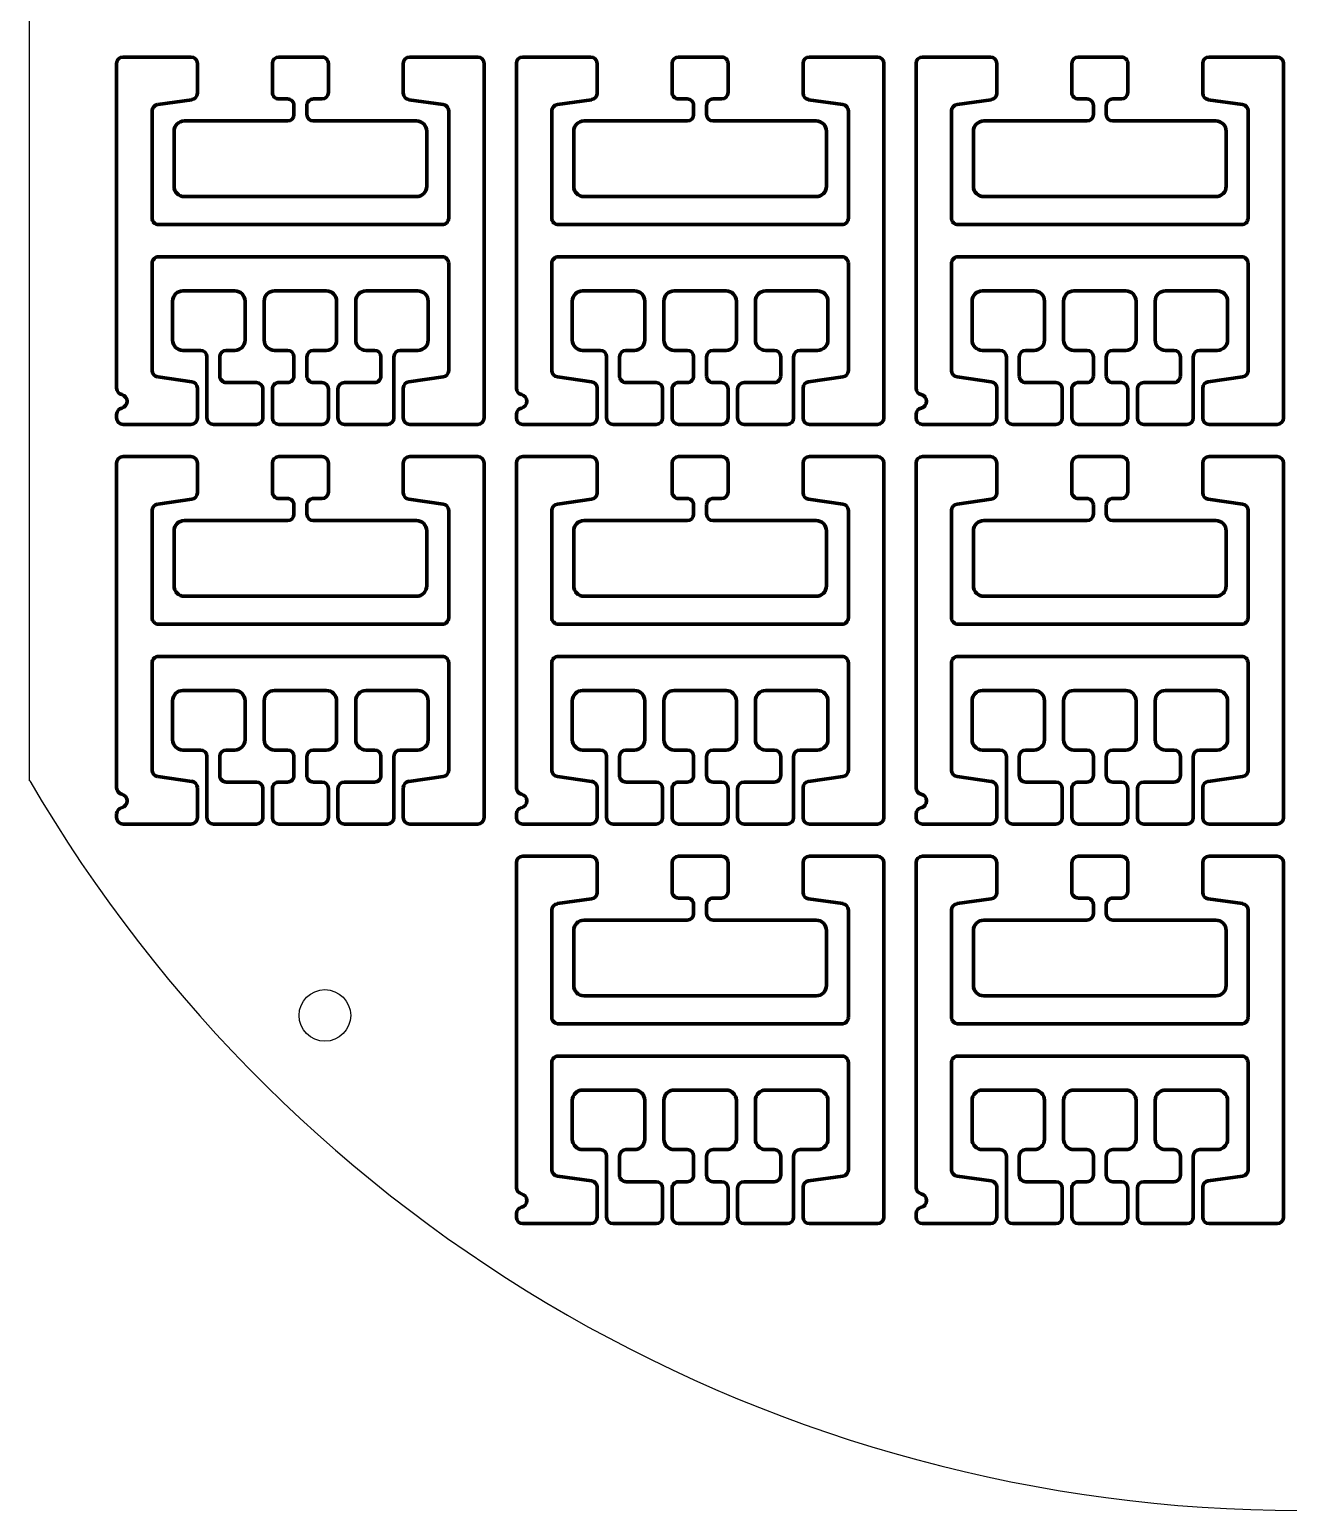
# Model space of a CAD drawing. Header units: millimetres. Extents: x 2372 to 2569, y 1689 to 1917.
# Drawn here: x 2372.4 to 2470.1, y 1689.3 to 1804.2 of the extents above; entities that cross this region are included whole.
import ezdxf

# ---------------------------------------------------------------- set-up
doc = ezdxf.new("R2010")
doc.units = ezdxf.units.MM
doc.layers.add('mask_hole', color=100, linetype='Continuous')
doc.layers.add('mask_outline', color=10, linetype='Continuous')
doc.layers.add('mask_stencil', color=30, linetype='Continuous', lineweight=70)

msp = doc.modelspace()

# ---------------------------------------------------------------- linework, layer by layer
at = {"layer": 'mask_hole'}
msp.add_circle((2395.34, 1727.68), 2, dxfattribs=at)
at = {"layer": 'mask_outline'}
msp.add_line((2372.44, 1745.88), (2372.44, 1860.68), dxfattribs=at)
msp.add_arc((2470.94, 1803.28), 114, 210.2314, 329.7768, dxfattribs=at)
at = {"layer": 'mask_stencil'}
for p, q in [((2379.19, 1776.33), (2379.19, 1801.53)), ((2379.69, 1802.03), (2384.95, 1802.03)), ((2385.45, 1801.53), (2385.45, 1799.22)), ((2391.27, 1801.53), (2391.27, 1799.28)), ((2395.11, 1802.03), (2391.77, 1802.03)), ((2395.61, 1799.28), (2395.61, 1801.53)), ((2401.42, 1801.53), (2401.42, 1799.22)), ((2407.19, 1802.03), (2401.92, 1802.03)), ((2407.69, 1774.03), (2407.69, 1801.53)), ((2410.19, 1776.33), (2410.19, 1801.53)), ((2410.69, 1802.03), (2415.95, 1802.03)), ((2416.45, 1801.53), (2416.45, 1799.22)), ((2422.27, 1801.53), (2422.27, 1799.28)), ((2426.11, 1802.03), (2422.77, 1802.03)), ((2426.61, 1799.28), (2426.61, 1801.53)), ((2432.42, 1801.53), (2432.42, 1799.22)), ((2438.19, 1802.03), (2432.92, 1802.03)), ((2438.69, 1774.03), (2438.69, 1801.53)), ((2441.19, 1776.33), (2441.19, 1801.53)), ((2441.69, 1802.03), (2446.95, 1802.03)), ((2447.45, 1801.53), (2447.45, 1799.22)), ((2453.27, 1801.53), (2453.27, 1799.28)), ((2457.11, 1802.03), (2453.77, 1802.03)), ((2457.61, 1799.28), (2457.61, 1801.53)), ((2463.42, 1801.53), (2463.42, 1799.22)), ((2469.19, 1802.03), (2463.92, 1802.03)), ((2469.69, 1774.03), (2469.69, 1801.53)), ((2381.94, 1789.53), (2381.94, 1797.85)), ((2382.37, 1798.35), (2385.02, 1798.72)), ((2391.77, 1798.78), (2392.44, 1798.78)), ((2392.94, 1798.28), (2392.94, 1797.57)), ((2393.94, 1797.57), (2393.94, 1798.28)), ((2394.44, 1798.78), (2395.11, 1798.78)), ((2404.51, 1798.35), (2401.85, 1798.72)), ((2404.94, 1789.53), (2404.94, 1797.85)), ((2412.94, 1789.53), (2412.94, 1797.85)), ((2413.37, 1798.35), (2416.02, 1798.72)), ((2422.77, 1798.78), (2423.44, 1798.78)), ((2423.94, 1798.28), (2423.94, 1797.57)), ((2424.94, 1797.57), (2424.94, 1798.28)), ((2425.44, 1798.78), (2426.11, 1798.78)), ((2435.51, 1798.35), (2432.85, 1798.72)), ((2435.94, 1789.53), (2435.94, 1797.85)), ((2443.94, 1789.53), (2443.94, 1797.85)), ((2444.37, 1798.35), (2447.02, 1798.72)), ((2453.77, 1798.78), (2454.44, 1798.78)), ((2454.94, 1798.28), (2454.94, 1797.57)), ((2455.94, 1797.57), (2455.94, 1798.28)), ((2456.44, 1798.78), (2457.11, 1798.78)), ((2466.51, 1798.35), (2463.85, 1798.72)), ((2466.94, 1789.53), (2466.94, 1797.85)), ((2392.44, 1797.07), (2384.44, 1797.07)), ((2402.44, 1797.07), (2394.44, 1797.07)), ((2423.44, 1797.07), (2415.44, 1797.07)), ((2433.44, 1797.07), (2425.44, 1797.07)), ((2454.44, 1797.07), (2446.44, 1797.07)), ((2464.44, 1797.07), (2456.44, 1797.07)), ((2383.64, 1796.27), (2383.64, 1792)), ((2403.24, 1792), (2403.24, 1796.27)), ((2414.64, 1796.27), (2414.64, 1792)), ((2434.24, 1792), (2434.24, 1796.27)), ((2445.64, 1796.27), (2445.64, 1792)), ((2465.24, 1792), (2465.24, 1796.27)), ((2384.44, 1791.2), (2402.44, 1791.2)), ((2415.44, 1791.2), (2433.44, 1791.2)), ((2446.44, 1791.2), (2464.44, 1791.2)), ((2382.44, 1789.03), (2404.44, 1789.03)), ((2413.44, 1789.03), (2435.44, 1789.03)), ((2444.44, 1789.03), (2466.44, 1789.03)), ((2404.44, 1786.53), (2382.44, 1786.53)), ((2435.44, 1786.53), (2413.44, 1786.53)), ((2466.44, 1786.53), (2444.44, 1786.53)), ((2381.94, 1786.03), (2381.94, 1777.71)), ((2404.94, 1786.03), (2404.94, 1777.71)), ((2412.94, 1786.03), (2412.94, 1777.71)), ((2435.94, 1786.03), (2435.94, 1777.71)), ((2443.94, 1786.03), (2443.94, 1777.71)), ((2466.94, 1786.03), (2466.94, 1777.71)), ((2383.53, 1783.09), (2383.53, 1780.07)), ((2388.35, 1783.89), (2384.33, 1783.89)), ((2389.15, 1780.07), (2389.15, 1783.09)), ((2390.63, 1783.09), (2390.63, 1780.07)), ((2395.45, 1783.89), (2391.43, 1783.89)), ((2396.25, 1780.07), (2396.25, 1783.09)), ((2397.73, 1780.07), (2397.73, 1783.09)), ((2398.53, 1783.89), (2402.55, 1783.89)), ((2403.35, 1783.09), (2403.35, 1780.07)), ((2414.53, 1783.09), (2414.53, 1780.07)), ((2419.35, 1783.89), (2415.33, 1783.89)), ((2420.15, 1780.07), (2420.15, 1783.09)), ((2421.63, 1783.09), (2421.63, 1780.07)), ((2426.45, 1783.89), (2422.43, 1783.89)), ((2427.25, 1780.07), (2427.25, 1783.09)), ((2428.73, 1780.07), (2428.73, 1783.09)), ((2429.53, 1783.89), (2433.55, 1783.89)), ((2434.35, 1783.09), (2434.35, 1780.07)), ((2445.53, 1783.09), (2445.53, 1780.07)), ((2450.35, 1783.89), (2446.33, 1783.89)), ((2451.15, 1780.07), (2451.15, 1783.09)), ((2452.63, 1783.09), (2452.63, 1780.07)), ((2457.45, 1783.89), (2453.43, 1783.89)), ((2458.25, 1780.07), (2458.25, 1783.09)), ((2459.73, 1780.07), (2459.73, 1783.09)), ((2460.53, 1783.89), (2464.55, 1783.89)), ((2465.35, 1783.09), (2465.35, 1780.07)), ((2384.33, 1779.27), (2385.69, 1779.27)), ((2386.19, 1778.77), (2386.19, 1777.28)), ((2387.19, 1777.28), (2387.19, 1778.77)), ((2387.69, 1779.27), (2388.35, 1779.27)), ((2391.43, 1779.27), (2392.44, 1779.27)), ((2392.94, 1778.77), (2392.94, 1777.28)), ((2393.94, 1777.28), (2393.94, 1778.77)), ((2394.44, 1779.27), (2395.45, 1779.27)), ((2399.19, 1779.27), (2398.53, 1779.27)), ((2399.69, 1777.28), (2399.69, 1778.77)), ((2400.69, 1778.77), (2400.69, 1777.28)), ((2402.55, 1779.27), (2401.19, 1779.27)), ((2415.33, 1779.27), (2416.69, 1779.27)), ((2417.19, 1778.77), (2417.19, 1777.28)), ((2418.19, 1777.28), (2418.19, 1778.77)), ((2418.69, 1779.27), (2419.35, 1779.27)), ((2422.43, 1779.27), (2423.44, 1779.27)), ((2423.94, 1778.77), (2423.94, 1777.28)), ((2424.94, 1777.28), (2424.94, 1778.77)), ((2425.44, 1779.27), (2426.45, 1779.27)), ((2430.19, 1779.27), (2429.53, 1779.27)), ((2430.69, 1777.28), (2430.69, 1778.77)), ((2431.69, 1778.77), (2431.69, 1777.28)), ((2433.55, 1779.27), (2432.19, 1779.27)), ((2446.33, 1779.27), (2447.69, 1779.27)), ((2448.19, 1778.77), (2448.19, 1777.28)), ((2449.19, 1777.28), (2449.19, 1778.77)), ((2449.69, 1779.27), (2450.35, 1779.27)), ((2453.43, 1779.27), (2454.44, 1779.27)), ((2454.94, 1778.77), (2454.94, 1777.28)), ((2455.94, 1777.28), (2455.94, 1778.77)), ((2456.44, 1779.27), (2457.45, 1779.27)), ((2461.19, 1779.27), (2460.53, 1779.27)), ((2461.69, 1777.28), (2461.69, 1778.77)), ((2462.69, 1778.77), (2462.69, 1777.28)), ((2464.55, 1779.27), (2463.19, 1779.27)), ((2382.37, 1777.22), (2385.02, 1776.84)), ((2386.19, 1777.28), (2386.19, 1776.78)), ((2400.69, 1777.28), (2400.69, 1776.78)), ((2404.51, 1777.22), (2401.85, 1776.84)), ((2413.37, 1777.22), (2416.02, 1776.84)), ((2417.19, 1777.28), (2417.19, 1776.78)), ((2431.69, 1777.28), (2431.69, 1776.78)), ((2435.51, 1777.22), (2432.85, 1776.84)), ((2444.37, 1777.22), (2447.02, 1776.84)), ((2448.19, 1777.28), (2448.19, 1776.78)), ((2462.69, 1777.28), (2462.69, 1776.78)), ((2466.51, 1777.22), (2463.85, 1776.84)), ((2385.45, 1774.03), (2385.45, 1776.35)), ((2386.19, 1776.78), (2386.19, 1774.03)), ((2390.03, 1776.78), (2387.69, 1776.78)), ((2390.53, 1774.03), (2390.53, 1776.28)), ((2391.27, 1776.28), (2391.27, 1774.03)), ((2392.44, 1776.78), (2391.77, 1776.78)), ((2395.11, 1776.78), (2394.44, 1776.78)), ((2395.61, 1774.03), (2395.61, 1776.28)), ((2396.35, 1774.03), (2396.35, 1776.28)), ((2396.85, 1776.78), (2399.19, 1776.78)), ((2400.69, 1776.78), (2400.69, 1774.03)), ((2401.42, 1774.03), (2401.42, 1776.35)), ((2416.45, 1774.03), (2416.45, 1776.35)), ((2417.19, 1776.78), (2417.19, 1774.03)), ((2421.03, 1776.78), (2418.69, 1776.78)), ((2421.53, 1774.03), (2421.53, 1776.28)), ((2422.27, 1776.28), (2422.27, 1774.03)), ((2423.44, 1776.78), (2422.77, 1776.78)), ((2426.11, 1776.78), (2425.44, 1776.78)), ((2426.61, 1774.03), (2426.61, 1776.28)), ((2427.35, 1774.03), (2427.35, 1776.28)), ((2427.85, 1776.78), (2430.19, 1776.78)), ((2431.69, 1776.78), (2431.69, 1774.03)), ((2432.42, 1774.03), (2432.42, 1776.35)), ((2447.45, 1774.03), (2447.45, 1776.35)), ((2448.19, 1776.78), (2448.19, 1774.03)), ((2452.03, 1776.78), (2449.69, 1776.78)), ((2452.53, 1774.03), (2452.53, 1776.28)), ((2453.27, 1776.28), (2453.27, 1774.03)), ((2454.44, 1776.78), (2453.77, 1776.78)), ((2457.11, 1776.78), (2456.44, 1776.78)), ((2457.61, 1774.03), (2457.61, 1776.28)), ((2458.35, 1774.03), (2458.35, 1776.28)), ((2458.85, 1776.78), (2461.19, 1776.78)), ((2462.69, 1776.78), (2462.69, 1774.03)), ((2463.42, 1774.03), (2463.42, 1776.35)), ((2379.19, 1774.03), (2379.19, 1774.31)), ((2410.19, 1774.03), (2410.19, 1774.31)), ((2441.19, 1774.03), (2441.19, 1774.31)), ((2379.69, 1773.53), (2384.95, 1773.53)), ((2386.69, 1773.53), (2390.03, 1773.53)), ((2391.77, 1773.53), (2395.11, 1773.53)), ((2400.19, 1773.53), (2396.85, 1773.53)), ((2407.19, 1773.53), (2401.92, 1773.53)), ((2410.69, 1773.53), (2415.95, 1773.53)), ((2417.69, 1773.53), (2421.03, 1773.53)), ((2422.77, 1773.53), (2426.11, 1773.53)), ((2431.19, 1773.53), (2427.85, 1773.53)), ((2438.19, 1773.53), (2432.92, 1773.53)), ((2441.69, 1773.53), (2446.95, 1773.53)), ((2448.69, 1773.53), (2452.03, 1773.53)), ((2453.77, 1773.53), (2457.11, 1773.53)), ((2462.19, 1773.53), (2458.85, 1773.53)), ((2469.19, 1773.53), (2463.92, 1773.53)), ((2379.19, 1745.33), (2379.19, 1770.53)), ((2379.69, 1771.03), (2384.95, 1771.03)), ((2385.45, 1770.53), (2385.45, 1768.22)), ((2391.27, 1770.53), (2391.27, 1768.28)), ((2395.11, 1771.03), (2391.77, 1771.03)), ((2395.61, 1768.28), (2395.61, 1770.53)), ((2401.42, 1770.53), (2401.42, 1768.22)), ((2407.19, 1771.03), (2401.92, 1771.03)), ((2407.69, 1743.03), (2407.69, 1770.53)), ((2410.19, 1745.33), (2410.19, 1770.53)), ((2410.69, 1771.03), (2415.95, 1771.03)), ((2416.45, 1770.53), (2416.45, 1768.22)), ((2422.27, 1770.53), (2422.27, 1768.28)), ((2426.11, 1771.03), (2422.77, 1771.03)), ((2426.61, 1768.28), (2426.61, 1770.53)), ((2432.42, 1770.53), (2432.42, 1768.22)), ((2438.19, 1771.03), (2432.92, 1771.03)), ((2438.69, 1743.03), (2438.69, 1770.53)), ((2441.19, 1745.33), (2441.19, 1770.53)), ((2441.69, 1771.03), (2446.95, 1771.03)), ((2447.45, 1770.53), (2447.45, 1768.22)), ((2453.27, 1770.53), (2453.27, 1768.28)), ((2457.11, 1771.03), (2453.77, 1771.03)), ((2457.61, 1768.28), (2457.61, 1770.53)), ((2463.42, 1770.53), (2463.42, 1768.22)), ((2469.19, 1771.03), (2463.92, 1771.03)), ((2469.69, 1743.03), (2469.69, 1770.53)), ((2381.94, 1758.53), (2381.94, 1766.85)), ((2382.37, 1767.35), (2385.02, 1767.72)), ((2391.77, 1767.78), (2392.44, 1767.78)), ((2392.94, 1767.28), (2392.94, 1766.57)), ((2393.94, 1766.57), (2393.94, 1767.28)), ((2394.44, 1767.78), (2395.11, 1767.78)), ((2404.51, 1767.35), (2401.85, 1767.72)), ((2404.94, 1758.53), (2404.94, 1766.85)), ((2412.94, 1758.53), (2412.94, 1766.85)), ((2413.37, 1767.35), (2416.02, 1767.72)), ((2422.77, 1767.78), (2423.44, 1767.78)), ((2423.94, 1767.28), (2423.94, 1766.57)), ((2424.94, 1766.57), (2424.94, 1767.28)), ((2425.44, 1767.78), (2426.11, 1767.78)), ((2435.51, 1767.35), (2432.85, 1767.72)), ((2435.94, 1758.53), (2435.94, 1766.85)), ((2443.94, 1758.53), (2443.94, 1766.85)), ((2444.37, 1767.35), (2447.02, 1767.72)), ((2453.77, 1767.78), (2454.44, 1767.78)), ((2454.94, 1767.28), (2454.94, 1766.57)), ((2455.94, 1766.57), (2455.94, 1767.28)), ((2456.44, 1767.78), (2457.11, 1767.78)), ((2466.51, 1767.35), (2463.85, 1767.72)), ((2466.94, 1758.53), (2466.94, 1766.85)), ((2392.44, 1766.07), (2384.44, 1766.07)), ((2402.44, 1766.07), (2394.44, 1766.07)), ((2423.44, 1766.07), (2415.44, 1766.07)), ((2433.44, 1766.07), (2425.44, 1766.07)), ((2454.44, 1766.07), (2446.44, 1766.07)), ((2464.44, 1766.07), (2456.44, 1766.07)), ((2383.64, 1765.27), (2383.64, 1761)), ((2403.24, 1761), (2403.24, 1765.27)), ((2414.64, 1765.27), (2414.64, 1761)), ((2434.24, 1761), (2434.24, 1765.27)), ((2445.64, 1765.27), (2445.64, 1761)), ((2465.24, 1761), (2465.24, 1765.27)), ((2384.44, 1760.2), (2402.44, 1760.2)), ((2415.44, 1760.2), (2433.44, 1760.2)), ((2446.44, 1760.2), (2464.44, 1760.2)), ((2382.44, 1758.03), (2404.44, 1758.03)), ((2413.44, 1758.03), (2435.44, 1758.03)), ((2444.44, 1758.03), (2466.44, 1758.03)), ((2404.44, 1755.53), (2382.44, 1755.53)), ((2435.44, 1755.53), (2413.44, 1755.53)), ((2466.44, 1755.53), (2444.44, 1755.53)), ((2381.94, 1755.03), (2381.94, 1746.71)), ((2404.94, 1755.03), (2404.94, 1746.71)), ((2412.94, 1755.03), (2412.94, 1746.71)), ((2435.94, 1755.03), (2435.94, 1746.71)), ((2443.94, 1755.03), (2443.94, 1746.71)), ((2466.94, 1755.03), (2466.94, 1746.71)), ((2383.53, 1752.09), (2383.53, 1749.07)), ((2388.35, 1752.89), (2384.33, 1752.89)), ((2389.15, 1749.07), (2389.15, 1752.09)), ((2390.63, 1752.09), (2390.63, 1749.07)), ((2395.45, 1752.89), (2391.43, 1752.89)), ((2396.25, 1749.07), (2396.25, 1752.09)), ((2397.73, 1749.07), (2397.73, 1752.09)), ((2398.53, 1752.89), (2402.55, 1752.89)), ((2403.35, 1752.09), (2403.35, 1749.07)), ((2414.53, 1752.09), (2414.53, 1749.07)), ((2419.35, 1752.89), (2415.33, 1752.89)), ((2420.15, 1749.07), (2420.15, 1752.09)), ((2421.63, 1752.09), (2421.63, 1749.07)), ((2426.45, 1752.89), (2422.43, 1752.89)), ((2427.25, 1749.07), (2427.25, 1752.09)), ((2428.73, 1749.07), (2428.73, 1752.09)), ((2429.53, 1752.89), (2433.55, 1752.89)), ((2434.35, 1752.09), (2434.35, 1749.07)), ((2445.53, 1752.09), (2445.53, 1749.07)), ((2450.35, 1752.89), (2446.33, 1752.89)), ((2451.15, 1749.07), (2451.15, 1752.09)), ((2452.63, 1752.09), (2452.63, 1749.07)), ((2457.45, 1752.89), (2453.43, 1752.89)), ((2458.25, 1749.07), (2458.25, 1752.09)), ((2459.73, 1749.07), (2459.73, 1752.09)), ((2460.53, 1752.89), (2464.55, 1752.89)), ((2465.35, 1752.09), (2465.35, 1749.07)), ((2384.33, 1748.27), (2385.69, 1748.27)), ((2386.19, 1747.77), (2386.19, 1746.28)), ((2387.19, 1746.28), (2387.19, 1747.77)), ((2387.69, 1748.27), (2388.35, 1748.27)), ((2391.43, 1748.27), (2392.44, 1748.27)), ((2392.94, 1747.77), (2392.94, 1746.28)), ((2393.94, 1746.28), (2393.94, 1747.77)), ((2394.44, 1748.27), (2395.45, 1748.27)), ((2399.19, 1748.27), (2398.53, 1748.27)), ((2399.69, 1746.28), (2399.69, 1747.77)), ((2400.69, 1747.77), (2400.69, 1746.28)), ((2402.55, 1748.27), (2401.19, 1748.27)), ((2415.33, 1748.27), (2416.69, 1748.27)), ((2417.19, 1747.77), (2417.19, 1746.28)), ((2418.19, 1746.28), (2418.19, 1747.77)), ((2418.69, 1748.27), (2419.35, 1748.27)), ((2422.43, 1748.27), (2423.44, 1748.27)), ((2423.94, 1747.77), (2423.94, 1746.28)), ((2424.94, 1746.28), (2424.94, 1747.77)), ((2425.44, 1748.27), (2426.45, 1748.27)), ((2430.19, 1748.27), (2429.53, 1748.27)), ((2430.69, 1746.28), (2430.69, 1747.77)), ((2431.69, 1747.77), (2431.69, 1746.28)), ((2433.55, 1748.27), (2432.19, 1748.27)), ((2446.33, 1748.27), (2447.69, 1748.27)), ((2448.19, 1747.77), (2448.19, 1746.28)), ((2449.19, 1746.28), (2449.19, 1747.77)), ((2449.69, 1748.27), (2450.35, 1748.27)), ((2453.43, 1748.27), (2454.44, 1748.27)), ((2454.94, 1747.77), (2454.94, 1746.28)), ((2455.94, 1746.28), (2455.94, 1747.77)), ((2456.44, 1748.27), (2457.45, 1748.27)), ((2461.19, 1748.27), (2460.53, 1748.27)), ((2461.69, 1746.28), (2461.69, 1747.77)), ((2462.69, 1747.77), (2462.69, 1746.28)), ((2464.55, 1748.27), (2463.19, 1748.27)), ((2382.37, 1746.22), (2385.02, 1745.84)), ((2386.19, 1746.28), (2386.19, 1745.78)), ((2400.69, 1746.28), (2400.69, 1745.78)), ((2404.51, 1746.22), (2401.85, 1745.84)), ((2413.37, 1746.22), (2416.02, 1745.84)), ((2417.19, 1746.28), (2417.19, 1745.78)), ((2431.69, 1746.28), (2431.69, 1745.78)), ((2435.51, 1746.22), (2432.85, 1745.84)), ((2444.37, 1746.22), (2447.02, 1745.84)), ((2448.19, 1746.28), (2448.19, 1745.78)), ((2462.69, 1746.28), (2462.69, 1745.78)), ((2466.51, 1746.22), (2463.85, 1745.84)), ((2385.45, 1743.03), (2385.45, 1745.35)), ((2386.19, 1745.78), (2386.19, 1743.03)), ((2390.03, 1745.78), (2387.69, 1745.78)), ((2390.53, 1743.03), (2390.53, 1745.28)), ((2391.27, 1745.28), (2391.27, 1743.03)), ((2392.44, 1745.78), (2391.77, 1745.78)), ((2395.11, 1745.78), (2394.44, 1745.78)), ((2395.61, 1743.03), (2395.61, 1745.28)), ((2396.35, 1743.03), (2396.35, 1745.28)), ((2396.85, 1745.78), (2399.19, 1745.78)), ((2400.69, 1745.78), (2400.69, 1743.03)), ((2401.42, 1743.03), (2401.42, 1745.35)), ((2416.45, 1743.03), (2416.45, 1745.35)), ((2417.19, 1745.78), (2417.19, 1743.03)), ((2421.03, 1745.78), (2418.69, 1745.78)), ((2421.53, 1743.03), (2421.53, 1745.28)), ((2422.27, 1745.28), (2422.27, 1743.03)), ((2423.44, 1745.78), (2422.77, 1745.78)), ((2426.11, 1745.78), (2425.44, 1745.78)), ((2426.61, 1743.03), (2426.61, 1745.28)), ((2427.35, 1743.03), (2427.35, 1745.28)), ((2427.85, 1745.78), (2430.19, 1745.78)), ((2431.69, 1745.78), (2431.69, 1743.03)), ((2432.42, 1743.03), (2432.42, 1745.35)), ((2447.45, 1743.03), (2447.45, 1745.35)), ((2448.19, 1745.78), (2448.19, 1743.03)), ((2452.03, 1745.78), (2449.69, 1745.78)), ((2452.53, 1743.03), (2452.53, 1745.28)), ((2453.27, 1745.28), (2453.27, 1743.03)), ((2454.44, 1745.78), (2453.77, 1745.78)), ((2457.11, 1745.78), (2456.44, 1745.78)), ((2457.61, 1743.03), (2457.61, 1745.28)), ((2458.35, 1743.03), (2458.35, 1745.28)), ((2458.85, 1745.78), (2461.19, 1745.78)), ((2462.69, 1745.78), (2462.69, 1743.03)), ((2463.42, 1743.03), (2463.42, 1745.35)), ((2379.19, 1743.03), (2379.19, 1743.31)), ((2410.19, 1743.03), (2410.19, 1743.31)), ((2441.19, 1743.03), (2441.19, 1743.31)), ((2379.69, 1742.53), (2384.95, 1742.53)), ((2386.69, 1742.53), (2390.03, 1742.53)), ((2391.77, 1742.53), (2395.11, 1742.53)), ((2400.19, 1742.53), (2396.85, 1742.53)), ((2407.19, 1742.53), (2401.92, 1742.53)), ((2410.69, 1742.53), (2415.95, 1742.53)), ((2417.69, 1742.53), (2421.03, 1742.53)), ((2422.77, 1742.53), (2426.11, 1742.53)), ((2431.19, 1742.53), (2427.85, 1742.53)), ((2438.19, 1742.53), (2432.92, 1742.53)), ((2441.69, 1742.53), (2446.95, 1742.53)), ((2448.69, 1742.53), (2452.03, 1742.53)), ((2453.77, 1742.53), (2457.11, 1742.53)), ((2462.19, 1742.53), (2458.85, 1742.53)), ((2469.19, 1742.53), (2463.92, 1742.53)), ((2410.19, 1714.33), (2410.19, 1739.53)), ((2410.69, 1740.03), (2415.95, 1740.03)), ((2416.45, 1739.53), (2416.45, 1737.22)), ((2422.27, 1739.53), (2422.27, 1737.28)), ((2426.11, 1740.03), (2422.77, 1740.03)), ((2426.61, 1737.28), (2426.61, 1739.53)), ((2432.42, 1739.53), (2432.42, 1737.22)), ((2438.19, 1740.03), (2432.92, 1740.03)), ((2438.69, 1712.03), (2438.69, 1739.53)), ((2441.19, 1714.33), (2441.19, 1739.53)), ((2441.69, 1740.03), (2446.95, 1740.03)), ((2447.45, 1739.53), (2447.45, 1737.22)), ((2453.27, 1739.53), (2453.27, 1737.28)), ((2457.11, 1740.03), (2453.77, 1740.03)), ((2457.61, 1737.28), (2457.61, 1739.53)), ((2463.42, 1739.53), (2463.42, 1737.22)), ((2469.19, 1740.03), (2463.92, 1740.03)), ((2469.69, 1712.03), (2469.69, 1739.53)), ((2412.94, 1727.53), (2412.94, 1735.85)), ((2413.37, 1736.35), (2416.02, 1736.72)), ((2422.77, 1736.78), (2423.44, 1736.78)), ((2423.94, 1736.28), (2423.94, 1735.57)), ((2424.94, 1735.57), (2424.94, 1736.28)), ((2425.44, 1736.78), (2426.11, 1736.78)), ((2435.51, 1736.35), (2432.85, 1736.72)), ((2435.94, 1727.53), (2435.94, 1735.85)), ((2443.94, 1727.53), (2443.94, 1735.85)), ((2444.37, 1736.35), (2447.02, 1736.72)), ((2453.77, 1736.78), (2454.44, 1736.78)), ((2454.94, 1736.28), (2454.94, 1735.57)), ((2455.94, 1735.57), (2455.94, 1736.28)), ((2456.44, 1736.78), (2457.11, 1736.78)), ((2466.51, 1736.35), (2463.85, 1736.72)), ((2466.94, 1727.53), (2466.94, 1735.85)), ((2423.44, 1735.07), (2415.44, 1735.07)), ((2433.44, 1735.07), (2425.44, 1735.07)), ((2454.44, 1735.07), (2446.44, 1735.07)), ((2464.44, 1735.07), (2456.44, 1735.07)), ((2414.64, 1734.27), (2414.64, 1730)), ((2434.24, 1730), (2434.24, 1734.27)), ((2445.64, 1734.27), (2445.64, 1730)), ((2465.24, 1730), (2465.24, 1734.27)), ((2415.44, 1729.2), (2433.44, 1729.2)), ((2446.44, 1729.2), (2464.44, 1729.2)), ((2413.44, 1727.03), (2435.44, 1727.03)), ((2444.44, 1727.03), (2466.44, 1727.03)), ((2435.44, 1724.53), (2413.44, 1724.53)), ((2466.44, 1724.53), (2444.44, 1724.53)), ((2412.94, 1724.03), (2412.94, 1715.71)), ((2435.94, 1724.03), (2435.94, 1715.71)), ((2443.94, 1724.03), (2443.94, 1715.71)), ((2466.94, 1724.03), (2466.94, 1715.71)), ((2414.53, 1721.09), (2414.53, 1718.07)), ((2419.35, 1721.89), (2415.33, 1721.89)), ((2420.15, 1718.07), (2420.15, 1721.09)), ((2421.63, 1721.09), (2421.63, 1718.07)), ((2426.45, 1721.89), (2422.43, 1721.89)), ((2427.25, 1718.07), (2427.25, 1721.09)), ((2428.73, 1718.07), (2428.73, 1721.09)), ((2429.53, 1721.89), (2433.55, 1721.89)), ((2434.35, 1721.09), (2434.35, 1718.07)), ((2445.53, 1721.09), (2445.53, 1718.07)), ((2450.35, 1721.89), (2446.33, 1721.89)), ((2451.15, 1718.07), (2451.15, 1721.09)), ((2452.63, 1721.09), (2452.63, 1718.07)), ((2457.45, 1721.89), (2453.43, 1721.89)), ((2458.25, 1718.07), (2458.25, 1721.09)), ((2459.73, 1718.07), (2459.73, 1721.09)), ((2460.53, 1721.89), (2464.55, 1721.89)), ((2465.35, 1721.09), (2465.35, 1718.07)), ((2415.33, 1717.27), (2416.69, 1717.27)), ((2417.19, 1716.77), (2417.19, 1715.28)), ((2418.19, 1715.28), (2418.19, 1716.77)), ((2418.69, 1717.27), (2419.35, 1717.27)), ((2422.43, 1717.27), (2423.44, 1717.27)), ((2423.94, 1716.77), (2423.94, 1715.28)), ((2424.94, 1715.28), (2424.94, 1716.77)), ((2425.44, 1717.27), (2426.45, 1717.27)), ((2430.19, 1717.27), (2429.53, 1717.27)), ((2430.69, 1715.28), (2430.69, 1716.77)), ((2431.69, 1716.77), (2431.69, 1715.28)), ((2433.55, 1717.27), (2432.19, 1717.27)), ((2446.33, 1717.27), (2447.69, 1717.27)), ((2448.19, 1716.77), (2448.19, 1715.28)), ((2449.19, 1715.28), (2449.19, 1716.77)), ((2449.69, 1717.27), (2450.35, 1717.27)), ((2453.43, 1717.27), (2454.44, 1717.27)), ((2454.94, 1716.77), (2454.94, 1715.28)), ((2455.94, 1715.28), (2455.94, 1716.77)), ((2456.44, 1717.27), (2457.45, 1717.27)), ((2461.19, 1717.27), (2460.53, 1717.27)), ((2461.69, 1715.28), (2461.69, 1716.77)), ((2462.69, 1716.77), (2462.69, 1715.28)), ((2464.55, 1717.27), (2463.19, 1717.27)), ((2413.37, 1715.22), (2416.02, 1714.84)), ((2417.19, 1715.28), (2417.19, 1714.78)), ((2431.69, 1715.28), (2431.69, 1714.78)), ((2435.51, 1715.22), (2432.85, 1714.84)), ((2444.37, 1715.22), (2447.02, 1714.84)), ((2448.19, 1715.28), (2448.19, 1714.78)), ((2462.69, 1715.28), (2462.69, 1714.78)), ((2466.51, 1715.22), (2463.85, 1714.84)), ((2416.45, 1712.03), (2416.45, 1714.35)), ((2417.19, 1714.78), (2417.19, 1712.03)), ((2421.03, 1714.78), (2418.69, 1714.78)), ((2421.53, 1712.03), (2421.53, 1714.28)), ((2422.27, 1714.28), (2422.27, 1712.03)), ((2423.44, 1714.78), (2422.77, 1714.78)), ((2426.11, 1714.78), (2425.44, 1714.78)), ((2426.61, 1712.03), (2426.61, 1714.28)), ((2427.35, 1712.03), (2427.35, 1714.28)), ((2427.85, 1714.78), (2430.19, 1714.78)), ((2431.69, 1714.78), (2431.69, 1712.03)), ((2432.42, 1712.03), (2432.42, 1714.35)), ((2447.45, 1712.03), (2447.45, 1714.35)), ((2448.19, 1714.78), (2448.19, 1712.03)), ((2452.03, 1714.78), (2449.69, 1714.78)), ((2452.53, 1712.03), (2452.53, 1714.28)), ((2453.27, 1714.28), (2453.27, 1712.03)), ((2454.44, 1714.78), (2453.77, 1714.78)), ((2457.11, 1714.78), (2456.44, 1714.78)), ((2457.61, 1712.03), (2457.61, 1714.28)), ((2458.35, 1712.03), (2458.35, 1714.28)), ((2458.85, 1714.78), (2461.19, 1714.78)), ((2462.69, 1714.78), (2462.69, 1712.03)), ((2463.42, 1712.03), (2463.42, 1714.35)), ((2410.19, 1712.03), (2410.19, 1712.31)), ((2441.19, 1712.03), (2441.19, 1712.31)), ((2410.69, 1711.53), (2415.95, 1711.53)), ((2417.69, 1711.53), (2421.03, 1711.53)), ((2422.77, 1711.53), (2426.11, 1711.53)), ((2431.19, 1711.53), (2427.85, 1711.53)), ((2438.19, 1711.53), (2432.92, 1711.53)), ((2441.69, 1711.53), (2446.95, 1711.53)), ((2448.69, 1711.53), (2452.03, 1711.53)), ((2453.77, 1711.53), (2457.11, 1711.53)), ((2462.19, 1711.53), (2458.85, 1711.53)), ((2469.19, 1711.53), (2463.92, 1711.53))]:
    msp.add_line(p, q, dxfattribs=at)
for centre, radius, start, end in [((2379.69, 1801.53), 0.5, 90, 179.9999), ((2384.95, 1801.53), 0.5, 0, 90), ((2391.77, 1801.53), 0.5, 90, 180), ((2395.11, 1801.53), 0.5, 359.9998, 90), ((2401.92, 1801.53), 0.5, 90, 180), ((2407.19, 1801.53), 0.5, 0.0001, 90), ((2410.69, 1801.53), 0.5, 90, 179.9999), ((2415.95, 1801.53), 0.5, 0, 90), ((2422.77, 1801.53), 0.5, 90, 180), ((2426.11, 1801.53), 0.5, 359.9998, 90), ((2432.92, 1801.53), 0.5, 90, 180), ((2438.19, 1801.53), 0.5, 0.0001, 90), ((2441.69, 1801.53), 0.5, 90, 179.9999), ((2446.95, 1801.53), 0.5, 0, 90), ((2453.77, 1801.53), 0.5, 90, 180), ((2457.11, 1801.53), 0.5, 359.9998, 90), ((2463.92, 1801.53), 0.5, 90, 180), ((2469.19, 1801.53), 0.5, 0.0001, 90), ((2384.95, 1799.22), 0.5, 278.0964, 0), ((2391.77, 1799.28), 0.5, 180, 270.0001), ((2395.11, 1799.28), 0.5, 269.9999, 359.9998), ((2401.92, 1799.22), 0.5, 180, 261.9036), ((2415.95, 1799.22), 0.5, 278.0964, 0), ((2422.77, 1799.28), 0.5, 180, 270.0001), ((2426.11, 1799.28), 0.5, 269.9999, 359.9998), ((2432.92, 1799.22), 0.5, 180, 261.9036), ((2446.95, 1799.22), 0.5, 278.0964, 0), ((2453.77, 1799.28), 0.5, 180, 270.0001), ((2457.11, 1799.28), 0.5, 269.9999, 359.9998), ((2463.92, 1799.22), 0.5, 180, 261.9036), ((2382.44, 1797.85), 0.5, 98.0964, 179.9994), ((2392.44, 1798.28), 0.5, 0, 90.0001), ((2394.44, 1798.28), 0.5, 89.9999, 180), ((2404.44, 1797.85), 0.5, 0.0006, 81.9036), ((2413.44, 1797.85), 0.5, 98.0964, 179.9994), ((2423.44, 1798.28), 0.5, 0, 90.0001), ((2425.44, 1798.28), 0.5, 89.9999, 180), ((2435.44, 1797.85), 0.5, 0.0006, 81.9036), ((2444.44, 1797.85), 0.5, 98.0964, 179.9994), ((2454.44, 1798.28), 0.5, 0, 90.0001), ((2456.44, 1798.28), 0.5, 89.9999, 180), ((2466.44, 1797.85), 0.5, 0.0006, 81.9036), ((2384.44, 1796.27), 0.8, 90, 180), ((2392.44, 1797.57), 0.5, 270, 0), ((2394.44, 1797.57), 0.5, 180, 270), ((2402.44, 1796.27), 0.8, 0, 90), ((2415.44, 1796.27), 0.8, 90, 180), ((2423.44, 1797.57), 0.5, 270, 0), ((2425.44, 1797.57), 0.5, 180, 270), ((2433.44, 1796.27), 0.8, 0, 90), ((2446.44, 1796.27), 0.8, 90, 180), ((2454.44, 1797.57), 0.5, 270, 0), ((2456.44, 1797.57), 0.5, 180, 270), ((2464.44, 1796.27), 0.8, 0, 90), ((2384.44, 1792), 0.8, 180, 270), ((2402.44, 1792), 0.8, 270, 0), ((2415.44, 1792), 0.8, 180, 270), ((2433.44, 1792), 0.8, 270, 0), ((2446.44, 1792), 0.8, 180, 270), ((2464.44, 1792), 0.8, 270, 0), ((2382.44, 1789.53), 0.5, 179.9994, 270), ((2404.44, 1789.53), 0.5, 270, 0.0006), ((2413.44, 1789.53), 0.5, 179.9994, 270), ((2435.44, 1789.53), 0.5, 270, 0.0006), ((2444.44, 1789.53), 0.5, 179.9994, 270), ((2466.44, 1789.53), 0.5, 270, 0.0006), ((2382.44, 1786.03), 0.5, 90, 180.0006), ((2404.44, 1786.03), 0.5, 359.9994, 90), ((2413.44, 1786.03), 0.5, 90, 180.0006), ((2435.44, 1786.03), 0.5, 359.9994, 90), ((2444.44, 1786.03), 0.5, 90, 180.0006), ((2466.44, 1786.03), 0.5, 359.9994, 90), ((2384.33, 1783.09), 0.8, 90, 180), ((2388.35, 1783.09), 0.8, 0, 90), ((2391.43, 1783.09), 0.8, 90, 180), ((2395.45, 1783.09), 0.8, 0, 90), ((2398.53, 1783.09), 0.8, 90, 180), ((2402.55, 1783.09), 0.8, 0, 90), ((2415.33, 1783.09), 0.8, 90, 180), ((2419.35, 1783.09), 0.8, 0, 90), ((2422.43, 1783.09), 0.8, 90, 180), ((2426.45, 1783.09), 0.8, 0, 90), ((2429.53, 1783.09), 0.8, 90, 180), ((2433.55, 1783.09), 0.8, 0, 90), ((2446.33, 1783.09), 0.8, 90, 180), ((2450.35, 1783.09), 0.8, 0, 90), ((2453.43, 1783.09), 0.8, 90, 180), ((2457.45, 1783.09), 0.8, 0, 90), ((2460.53, 1783.09), 0.8, 90, 180), ((2464.55, 1783.09), 0.8, 0, 90), ((2384.33, 1780.07), 0.8, 180, 270), ((2388.35, 1780.07), 0.8, 270, 360), ((2391.43, 1780.07), 0.8, 180, 270), ((2395.45, 1780.07), 0.8, 270, 360), ((2398.53, 1780.07), 0.8, 180, 270), ((2402.55, 1780.07), 0.8, 270, 360), ((2415.33, 1780.07), 0.8, 180, 270), ((2419.35, 1780.07), 0.8, 270, 360), ((2422.43, 1780.07), 0.8, 180, 270), ((2426.45, 1780.07), 0.8, 270, 360), ((2429.53, 1780.07), 0.8, 180, 270), ((2433.55, 1780.07), 0.8, 270, 360), ((2446.33, 1780.07), 0.8, 180, 270), ((2450.35, 1780.07), 0.8, 270, 360), ((2453.43, 1780.07), 0.8, 180, 270), ((2457.45, 1780.07), 0.8, 270, 360), ((2460.53, 1780.07), 0.8, 180, 270), ((2464.55, 1780.07), 0.8, 270, 360), ((2385.69, 1778.77), 0.5, 0, 90), ((2387.69, 1778.77), 0.5, 90, 180), ((2392.44, 1778.77), 0.5, 0, 90), ((2394.44, 1778.77), 0.5, 90, 180), ((2399.19, 1778.77), 0.5, 360, 90), ((2401.19, 1778.77), 0.5, 90, 180), ((2416.69, 1778.77), 0.5, 0, 90), ((2418.69, 1778.77), 0.5, 90, 180), ((2423.44, 1778.77), 0.5, 0, 90), ((2425.44, 1778.77), 0.5, 90, 180), ((2430.19, 1778.77), 0.5, 360, 90), ((2432.19, 1778.77), 0.5, 90, 180), ((2447.69, 1778.77), 0.5, 0, 90), ((2449.69, 1778.77), 0.5, 90, 180), ((2454.44, 1778.77), 0.5, 0, 90), ((2456.44, 1778.77), 0.5, 90, 180), ((2461.19, 1778.77), 0.5, 360, 90), ((2463.19, 1778.77), 0.5, 90, 180), ((2382.44, 1777.71), 0.5, 180.0006, 261.9036), ((2387.69, 1777.28), 0.5, 179.9999, 270), ((2392.44, 1777.28), 0.5, 269.9999, 360), ((2394.44, 1777.28), 0.5, 180, 270.0001), ((2399.19, 1777.28), 0.5, 270, 0.0001), ((2404.44, 1777.71), 0.5, 278.0964, 359.9994), ((2413.44, 1777.71), 0.5, 180.0006, 261.9036), ((2418.69, 1777.28), 0.5, 179.9999, 270), ((2423.44, 1777.28), 0.5, 269.9999, 360), ((2425.44, 1777.28), 0.5, 180, 270.0001), ((2430.19, 1777.28), 0.5, 270, 0.0001), ((2435.44, 1777.71), 0.5, 278.0964, 359.9994), ((2444.44, 1777.71), 0.5, 180.0006, 261.9036), ((2449.69, 1777.28), 0.5, 179.9999, 270), ((2454.44, 1777.28), 0.5, 269.9999, 360), ((2456.44, 1777.28), 0.5, 180, 270.0001), ((2461.19, 1777.28), 0.5, 270, 0.0001), ((2466.44, 1777.71), 0.5, 278.0964, 359.9994), ((2379.69, 1776.33), 0.5, 180.0001, 257.7386), ((2384.95, 1776.35), 0.5, 0, 81.9036), ((2390.03, 1776.28), 0.5, 0, 89.9999), ((2391.77, 1776.28), 0.5, 89.9999, 180), ((2395.11, 1776.28), 0.5, 0.0002, 90.0001), ((2396.85, 1776.28), 0.5, 90.0001, 180), ((2401.92, 1776.35), 0.5, 98.0964, 180), ((2410.69, 1776.33), 0.5, 180.0001, 257.7386), ((2415.95, 1776.35), 0.5, 0, 81.9036), ((2421.03, 1776.28), 0.5, 0, 89.9999), ((2422.77, 1776.28), 0.5, 89.9999, 180), ((2426.11, 1776.28), 0.5, 0.0002, 90.0001), ((2427.85, 1776.28), 0.5, 90.0001, 180), ((2432.92, 1776.35), 0.5, 98.0964, 180), ((2441.69, 1776.33), 0.5, 180.0001, 257.7386), ((2446.95, 1776.35), 0.5, 0, 81.9036), ((2452.03, 1776.28), 0.5, 0, 89.9999), ((2453.77, 1776.28), 0.5, 89.9999, 180), ((2457.11, 1776.28), 0.5, 0.0002, 90.0001), ((2458.85, 1776.28), 0.5, 90.0001, 180), ((2463.92, 1776.35), 0.5, 98.0964, 180), ((2379.47, 1775.32), 0.535, 282.2615, 77.7386), ((2410.47, 1775.32), 0.535, 282.2615, 77.7386), ((2441.47, 1775.32), 0.535, 282.2615, 77.7386), ((2379.69, 1774.31), 0.5, 102.2615, 180.0001), ((2379.69, 1774.03), 0.5, 180.0001, 270), ((2384.95, 1774.03), 0.5, 270, 360), ((2386.69, 1774.03), 0.5, 180, 270), ((2390.03, 1774.03), 0.5, 270, 360), ((2391.77, 1774.03), 0.5, 180, 270), ((2395.11, 1774.03), 0.5, 270, 0.0002), ((2396.85, 1774.03), 0.5, 180, 270), ((2400.19, 1774.03), 0.5, 270, 0), ((2401.92, 1774.03), 0.5, 180, 270), ((2407.19, 1774.03), 0.5, 270, 359.9999), ((2410.69, 1774.31), 0.5, 102.2615, 180.0001), ((2410.69, 1774.03), 0.5, 180.0001, 270), ((2415.95, 1774.03), 0.5, 270, 360), ((2417.69, 1774.03), 0.5, 180, 270), ((2421.03, 1774.03), 0.5, 270, 360), ((2422.77, 1774.03), 0.5, 180, 270), ((2426.11, 1774.03), 0.5, 270, 0.0002), ((2427.85, 1774.03), 0.5, 180, 270), ((2431.19, 1774.03), 0.5, 270, 0), ((2432.92, 1774.03), 0.5, 180, 270), ((2438.19, 1774.03), 0.5, 270, 359.9999), ((2441.69, 1774.31), 0.5, 102.2615, 180.0001), ((2441.69, 1774.03), 0.5, 180.0001, 270), ((2446.95, 1774.03), 0.5, 270, 360), ((2448.69, 1774.03), 0.5, 180, 270), ((2452.03, 1774.03), 0.5, 270, 360), ((2453.77, 1774.03), 0.5, 180, 270), ((2457.11, 1774.03), 0.5, 270, 0.0002), ((2458.85, 1774.03), 0.5, 180, 270), ((2462.19, 1774.03), 0.5, 270, 0), ((2463.92, 1774.03), 0.5, 180, 270), ((2469.19, 1774.03), 0.5, 270, 359.9999), ((2379.69, 1770.53), 0.5, 90, 179.9999), ((2384.95, 1770.53), 0.5, 0, 90), ((2391.77, 1770.53), 0.5, 90, 180), ((2395.11, 1770.53), 0.5, 359.9998, 90), ((2401.92, 1770.53), 0.5, 90, 180), ((2407.19, 1770.53), 0.5, 0.0001, 90), ((2410.69, 1770.53), 0.5, 90, 179.9999), ((2415.95, 1770.53), 0.5, 0, 90), ((2422.77, 1770.53), 0.5, 90, 180), ((2426.11, 1770.53), 0.5, 359.9998, 90), ((2432.92, 1770.53), 0.5, 90, 180), ((2438.19, 1770.53), 0.5, 0.0001, 90), ((2441.69, 1770.53), 0.5, 90, 179.9999), ((2446.95, 1770.53), 0.5, 0, 90), ((2453.77, 1770.53), 0.5, 90, 180), ((2457.11, 1770.53), 0.5, 359.9998, 90), ((2463.92, 1770.53), 0.5, 90, 180), ((2469.19, 1770.53), 0.5, 0.0001, 90), ((2384.95, 1768.22), 0.5, 278.0964, 0), ((2391.77, 1768.28), 0.5, 180, 270.0001), ((2395.11, 1768.28), 0.5, 269.9999, 359.9998), ((2401.92, 1768.22), 0.5, 180, 261.9036), ((2415.95, 1768.22), 0.5, 278.0964, 0), ((2422.77, 1768.28), 0.5, 180, 270.0001), ((2426.11, 1768.28), 0.5, 269.9999, 359.9998), ((2432.92, 1768.22), 0.5, 180, 261.9036), ((2446.95, 1768.22), 0.5, 278.0964, 0), ((2453.77, 1768.28), 0.5, 180, 270.0001), ((2457.11, 1768.28), 0.5, 269.9999, 359.9998), ((2463.92, 1768.22), 0.5, 180, 261.9036), ((2382.44, 1766.85), 0.5, 98.0964, 179.9994), ((2392.44, 1767.28), 0.5, 0, 90.0001), ((2394.44, 1767.28), 0.5, 89.9999, 180), ((2404.44, 1766.85), 0.5, 0.0006, 81.9036), ((2413.44, 1766.85), 0.5, 98.0964, 179.9994), ((2423.44, 1767.28), 0.5, 0, 90.0001), ((2425.44, 1767.28), 0.5, 89.9999, 180), ((2435.44, 1766.85), 0.5, 0.0006, 81.9036), ((2444.44, 1766.85), 0.5, 98.0964, 179.9994), ((2454.44, 1767.28), 0.5, 0, 90.0001), ((2456.44, 1767.28), 0.5, 89.9999, 180), ((2466.44, 1766.85), 0.5, 0.0006, 81.9036), ((2384.44, 1765.27), 0.8, 90, 180), ((2392.44, 1766.57), 0.5, 270, 0), ((2394.44, 1766.57), 0.5, 180, 270), ((2402.44, 1765.27), 0.8, 0, 90), ((2415.44, 1765.27), 0.8, 90, 180), ((2423.44, 1766.57), 0.5, 270, 0), ((2425.44, 1766.57), 0.5, 180, 270), ((2433.44, 1765.27), 0.8, 0, 90), ((2446.44, 1765.27), 0.8, 90, 180), ((2454.44, 1766.57), 0.5, 270, 0), ((2456.44, 1766.57), 0.5, 180, 270), ((2464.44, 1765.27), 0.8, 0, 90), ((2384.44, 1761), 0.8, 180, 270), ((2402.44, 1761), 0.8, 270, 0), ((2415.44, 1761), 0.8, 180, 270), ((2433.44, 1761), 0.8, 270, 0), ((2446.44, 1761), 0.8, 180, 270), ((2464.44, 1761), 0.8, 270, 0), ((2382.44, 1758.53), 0.5, 179.9994, 270), ((2404.44, 1758.53), 0.5, 270, 0.0006), ((2413.44, 1758.53), 0.5, 179.9994, 270), ((2435.44, 1758.53), 0.5, 270, 0.0006), ((2444.44, 1758.53), 0.5, 179.9994, 270), ((2466.44, 1758.53), 0.5, 270, 0.0006), ((2382.44, 1755.03), 0.5, 90, 180.0006), ((2404.44, 1755.03), 0.5, 359.9994, 90), ((2413.44, 1755.03), 0.5, 90, 180.0006), ((2435.44, 1755.03), 0.5, 359.9994, 90), ((2444.44, 1755.03), 0.5, 90, 180.0006), ((2466.44, 1755.03), 0.5, 359.9994, 90), ((2384.33, 1752.09), 0.8, 90, 180), ((2388.35, 1752.09), 0.8, 0, 90), ((2391.43, 1752.09), 0.8, 90, 180), ((2395.45, 1752.09), 0.8, 0, 90), ((2398.53, 1752.09), 0.8, 90, 180), ((2402.55, 1752.09), 0.8, 0, 90), ((2415.33, 1752.09), 0.8, 90, 180), ((2419.35, 1752.09), 0.8, 0, 90), ((2422.43, 1752.09), 0.8, 90, 180), ((2426.45, 1752.09), 0.8, 0, 90), ((2429.53, 1752.09), 0.8, 90, 180), ((2433.55, 1752.09), 0.8, 0, 90), ((2446.33, 1752.09), 0.8, 90, 180), ((2450.35, 1752.09), 0.8, 0, 90), ((2453.43, 1752.09), 0.8, 90, 180), ((2457.45, 1752.09), 0.8, 0, 90), ((2460.53, 1752.09), 0.8, 90, 180), ((2464.55, 1752.09), 0.8, 0, 90), ((2384.33, 1749.07), 0.8, 180, 270), ((2388.35, 1749.07), 0.8, 270, 360), ((2391.43, 1749.07), 0.8, 180, 270), ((2395.45, 1749.07), 0.8, 270, 360), ((2398.53, 1749.07), 0.8, 180, 270), ((2402.55, 1749.07), 0.8, 270, 360), ((2415.33, 1749.07), 0.8, 180, 270), ((2419.35, 1749.07), 0.8, 270, 360), ((2422.43, 1749.07), 0.8, 180, 270), ((2426.45, 1749.07), 0.8, 270, 360), ((2429.53, 1749.07), 0.8, 180, 270), ((2433.55, 1749.07), 0.8, 270, 360), ((2446.33, 1749.07), 0.8, 180, 270), ((2450.35, 1749.07), 0.8, 270, 360), ((2453.43, 1749.07), 0.8, 180, 270), ((2457.45, 1749.07), 0.8, 270, 360), ((2460.53, 1749.07), 0.8, 180, 270), ((2464.55, 1749.07), 0.8, 270, 360), ((2385.69, 1747.77), 0.5, 0, 90), ((2387.69, 1747.77), 0.5, 90, 180), ((2392.44, 1747.77), 0.5, 0, 90), ((2394.44, 1747.77), 0.5, 90, 180), ((2399.19, 1747.77), 0.5, 360, 90), ((2401.19, 1747.77), 0.5, 90, 180), ((2416.69, 1747.77), 0.5, 0, 90), ((2418.69, 1747.77), 0.5, 90, 180), ((2423.44, 1747.77), 0.5, 0, 90), ((2425.44, 1747.77), 0.5, 90, 180), ((2430.19, 1747.77), 0.5, 360, 90), ((2432.19, 1747.77), 0.5, 90, 180), ((2447.69, 1747.77), 0.5, 0, 90), ((2449.69, 1747.77), 0.5, 90, 180), ((2454.44, 1747.77), 0.5, 0, 90), ((2456.44, 1747.77), 0.5, 90, 180), ((2461.19, 1747.77), 0.5, 360, 90), ((2463.19, 1747.77), 0.5, 90, 180), ((2382.44, 1746.71), 0.5, 180.0006, 261.9036), ((2387.69, 1746.28), 0.5, 179.9999, 270), ((2392.44, 1746.28), 0.5, 269.9999, 360), ((2394.44, 1746.28), 0.5, 180, 270.0001), ((2399.19, 1746.28), 0.5, 270, 0.0001), ((2404.44, 1746.71), 0.5, 278.0964, 359.9994), ((2413.44, 1746.71), 0.5, 180.0006, 261.9036), ((2418.69, 1746.28), 0.5, 179.9999, 270), ((2423.44, 1746.28), 0.5, 269.9999, 360), ((2425.44, 1746.28), 0.5, 180, 270.0001), ((2430.19, 1746.28), 0.5, 270, 0.0001), ((2435.44, 1746.71), 0.5, 278.0964, 359.9994), ((2444.44, 1746.71), 0.5, 180.0006, 261.9036), ((2449.69, 1746.28), 0.5, 179.9999, 270), ((2454.44, 1746.28), 0.5, 269.9999, 360), ((2456.44, 1746.28), 0.5, 180, 270.0001), ((2461.19, 1746.28), 0.5, 270, 0.0001), ((2466.44, 1746.71), 0.5, 278.0964, 359.9994), ((2379.69, 1745.33), 0.5, 180.0001, 257.7386), ((2384.95, 1745.35), 0.5, 0, 81.9036), ((2390.03, 1745.28), 0.5, 0, 89.9999), ((2391.77, 1745.28), 0.5, 89.9999, 180), ((2395.11, 1745.28), 0.5, 0.0002, 90.0001), ((2396.85, 1745.28), 0.5, 90.0001, 180), ((2401.92, 1745.35), 0.5, 98.0964, 180), ((2410.69, 1745.33), 0.5, 180.0001, 257.7386), ((2415.95, 1745.35), 0.5, 0, 81.9036), ((2421.03, 1745.28), 0.5, 0, 89.9999), ((2422.77, 1745.28), 0.5, 89.9999, 180), ((2426.11, 1745.28), 0.5, 0.0002, 90.0001), ((2427.85, 1745.28), 0.5, 90.0001, 180), ((2432.92, 1745.35), 0.5, 98.0964, 180), ((2441.69, 1745.33), 0.5, 180.0001, 257.7386), ((2446.95, 1745.35), 0.5, 0, 81.9036), ((2452.03, 1745.28), 0.5, 0, 89.9999), ((2453.77, 1745.28), 0.5, 89.9999, 180), ((2457.11, 1745.28), 0.5, 0.0002, 90.0001), ((2458.85, 1745.28), 0.5, 90.0001, 180), ((2463.92, 1745.35), 0.5, 98.0964, 180), ((2379.47, 1744.32), 0.535, 282.2615, 77.7386), ((2410.47, 1744.32), 0.535, 282.2615, 77.7386), ((2441.47, 1744.32), 0.535, 282.2615, 77.7386), ((2379.69, 1743.31), 0.5, 102.2615, 180.0001), ((2379.69, 1743.03), 0.5, 180.0001, 270), ((2384.95, 1743.03), 0.5, 270, 360), ((2386.69, 1743.03), 0.5, 180, 270), ((2390.03, 1743.03), 0.5, 270, 360), ((2391.77, 1743.03), 0.5, 180, 270), ((2395.11, 1743.03), 0.5, 270, 0.0002), ((2396.85, 1743.03), 0.5, 180, 270), ((2400.19, 1743.03), 0.5, 270, 0), ((2401.92, 1743.03), 0.5, 180, 270), ((2407.19, 1743.03), 0.5, 270, 359.9999), ((2410.69, 1743.31), 0.5, 102.2615, 180.0001), ((2410.69, 1743.03), 0.5, 180.0001, 270), ((2415.95, 1743.03), 0.5, 270, 360), ((2417.69, 1743.03), 0.5, 180, 270), ((2421.03, 1743.03), 0.5, 270, 360), ((2422.77, 1743.03), 0.5, 180, 270), ((2426.11, 1743.03), 0.5, 270, 0.0002), ((2427.85, 1743.03), 0.5, 180, 270), ((2431.19, 1743.03), 0.5, 270, 0), ((2432.92, 1743.03), 0.5, 180, 270), ((2438.19, 1743.03), 0.5, 270, 359.9999), ((2441.69, 1743.31), 0.5, 102.2615, 180.0001), ((2441.69, 1743.03), 0.5, 180.0001, 270), ((2446.95, 1743.03), 0.5, 270, 360), ((2448.69, 1743.03), 0.5, 180, 270), ((2452.03, 1743.03), 0.5, 270, 360), ((2453.77, 1743.03), 0.5, 180, 270), ((2457.11, 1743.03), 0.5, 270, 0.0002), ((2458.85, 1743.03), 0.5, 180, 270), ((2462.19, 1743.03), 0.5, 270, 0), ((2463.92, 1743.03), 0.5, 180, 270), ((2469.19, 1743.03), 0.5, 270, 359.9999), ((2410.69, 1739.53), 0.5, 90, 179.9999), ((2415.95, 1739.53), 0.5, 0, 90), ((2422.77, 1739.53), 0.5, 90, 180), ((2426.11, 1739.53), 0.5, 359.9998, 90), ((2432.92, 1739.53), 0.5, 90, 180), ((2438.19, 1739.53), 0.5, 0.0001, 90), ((2441.69, 1739.53), 0.5, 90, 179.9999), ((2446.95, 1739.53), 0.5, 0, 90), ((2453.77, 1739.53), 0.5, 90, 180), ((2457.11, 1739.53), 0.5, 359.9998, 90), ((2463.92, 1739.53), 0.5, 90, 180), ((2469.19, 1739.53), 0.5, 0.0001, 90), ((2415.95, 1737.22), 0.5, 278.0964, 0), ((2422.77, 1737.28), 0.5, 180, 270.0001), ((2426.11, 1737.28), 0.5, 269.9999, 359.9998), ((2432.92, 1737.22), 0.5, 180, 261.9036), ((2446.95, 1737.22), 0.5, 278.0964, 0), ((2453.77, 1737.28), 0.5, 180, 270.0001), ((2457.11, 1737.28), 0.5, 269.9999, 359.9998), ((2463.92, 1737.22), 0.5, 180, 261.9036), ((2413.44, 1735.85), 0.5, 98.0964, 179.9994), ((2423.44, 1736.28), 0.5, 0, 90.0001), ((2425.44, 1736.28), 0.5, 89.9999, 180), ((2435.44, 1735.85), 0.5, 0.0006, 81.9036), ((2444.44, 1735.85), 0.5, 98.0964, 179.9994), ((2454.44, 1736.28), 0.5, 0, 90.0001), ((2456.44, 1736.28), 0.5, 89.9999, 180), ((2466.44, 1735.85), 0.5, 0.0006, 81.9036), ((2415.44, 1734.27), 0.8, 90, 180), ((2423.44, 1735.57), 0.5, 270, 0), ((2425.44, 1735.57), 0.5, 180, 270), ((2433.44, 1734.27), 0.8, 0, 90), ((2446.44, 1734.27), 0.8, 90, 180), ((2454.44, 1735.57), 0.5, 270, 0), ((2456.44, 1735.57), 0.5, 180, 270), ((2464.44, 1734.27), 0.8, 0, 90), ((2415.44, 1730), 0.8, 180, 270), ((2433.44, 1730), 0.8, 270, 0), ((2446.44, 1730), 0.8, 180, 270), ((2464.44, 1730), 0.8, 270, 0), ((2413.44, 1727.53), 0.5, 179.9994, 270), ((2435.44, 1727.53), 0.5, 270, 0.0006), ((2444.44, 1727.53), 0.5, 179.9994, 270), ((2466.44, 1727.53), 0.5, 270, 0.0006), ((2413.44, 1724.03), 0.5, 90, 180.0006), ((2435.44, 1724.03), 0.5, 359.9994, 90), ((2444.44, 1724.03), 0.5, 90, 180.0006), ((2466.44, 1724.03), 0.5, 359.9994, 90), ((2415.33, 1721.09), 0.8, 90, 180), ((2419.35, 1721.09), 0.8, 0, 90), ((2422.43, 1721.09), 0.8, 90, 180), ((2426.45, 1721.09), 0.8, 0, 90), ((2429.53, 1721.09), 0.8, 90, 180), ((2433.55, 1721.09), 0.8, 0, 90), ((2446.33, 1721.09), 0.8, 90, 180), ((2450.35, 1721.09), 0.8, 0, 90), ((2453.43, 1721.09), 0.8, 90, 180), ((2457.45, 1721.09), 0.8, 0, 90), ((2460.53, 1721.09), 0.8, 90, 180), ((2464.55, 1721.09), 0.8, 0, 90), ((2415.33, 1718.07), 0.8, 180, 270), ((2419.35, 1718.07), 0.8, 270, 360), ((2422.43, 1718.07), 0.8, 180, 270), ((2426.45, 1718.07), 0.8, 270, 360), ((2429.53, 1718.07), 0.8, 180, 270), ((2433.55, 1718.07), 0.8, 270, 360), ((2446.33, 1718.07), 0.8, 180, 270), ((2450.35, 1718.07), 0.8, 270, 360), ((2453.43, 1718.07), 0.8, 180, 270), ((2457.45, 1718.07), 0.8, 270, 360), ((2460.53, 1718.07), 0.8, 180, 270), ((2464.55, 1718.07), 0.8, 270, 360), ((2416.69, 1716.77), 0.5, 0, 90), ((2418.69, 1716.77), 0.5, 90, 180), ((2423.44, 1716.77), 0.5, 0, 90), ((2425.44, 1716.77), 0.5, 90, 180), ((2430.19, 1716.77), 0.5, 360, 90), ((2432.19, 1716.77), 0.5, 90, 180), ((2447.69, 1716.77), 0.5, 0, 90), ((2449.69, 1716.77), 0.5, 90, 180), ((2454.44, 1716.77), 0.5, 0, 90), ((2456.44, 1716.77), 0.5, 90, 180), ((2461.19, 1716.77), 0.5, 360, 90), ((2463.19, 1716.77), 0.5, 90, 180), ((2413.44, 1715.71), 0.5, 180.0006, 261.9036), ((2418.69, 1715.28), 0.5, 179.9999, 270), ((2423.44, 1715.28), 0.5, 269.9999, 360), ((2425.44, 1715.28), 0.5, 180, 270.0001), ((2430.19, 1715.28), 0.5, 270, 0.0001), ((2435.44, 1715.71), 0.5, 278.0964, 359.9994), ((2444.44, 1715.71), 0.5, 180.0006, 261.9036), ((2449.69, 1715.28), 0.5, 179.9999, 270), ((2454.44, 1715.28), 0.5, 269.9999, 360), ((2456.44, 1715.28), 0.5, 180, 270.0001), ((2461.19, 1715.28), 0.5, 270, 0.0001), ((2466.44, 1715.71), 0.5, 278.0964, 359.9994), ((2410.69, 1714.33), 0.5, 180.0001, 257.7386), ((2415.95, 1714.35), 0.5, 0, 81.9036), ((2421.03, 1714.28), 0.5, 0, 89.9999), ((2422.77, 1714.28), 0.5, 89.9999, 180), ((2426.11, 1714.28), 0.5, 0.0002, 90.0001), ((2427.85, 1714.28), 0.5, 90.0001, 180), ((2432.92, 1714.35), 0.5, 98.0964, 180), ((2441.69, 1714.33), 0.5, 180.0001, 257.7386), ((2446.95, 1714.35), 0.5, 0, 81.9036), ((2452.03, 1714.28), 0.5, 0, 89.9999), ((2453.77, 1714.28), 0.5, 89.9999, 180), ((2457.11, 1714.28), 0.5, 0.0002, 90.0001), ((2458.85, 1714.28), 0.5, 90.0001, 180), ((2463.92, 1714.35), 0.5, 98.0964, 180), ((2410.69, 1712.31), 0.5, 102.2615, 180.0001), ((2410.47, 1713.32), 0.535, 282.2615, 77.7386), ((2441.69, 1712.31), 0.5, 102.2615, 180.0001), ((2441.47, 1713.32), 0.535, 282.2615, 77.7386), ((2410.69, 1712.03), 0.5, 180.0001, 270), ((2415.95, 1712.03), 0.5, 270, 360), ((2417.69, 1712.03), 0.5, 180, 270), ((2421.03, 1712.03), 0.5, 270, 360), ((2422.77, 1712.03), 0.5, 180, 270), ((2426.11, 1712.03), 0.5, 270, 0.0002), ((2427.85, 1712.03), 0.5, 180, 270), ((2431.19, 1712.03), 0.5, 270, 0), ((2432.92, 1712.03), 0.5, 180, 270), ((2438.19, 1712.03), 0.5, 270, 359.9999), ((2441.69, 1712.03), 0.5, 180.0001, 270), ((2446.95, 1712.03), 0.5, 270, 360), ((2448.69, 1712.03), 0.5, 180, 270), ((2452.03, 1712.03), 0.5, 270, 360), ((2453.77, 1712.03), 0.5, 180, 270), ((2457.11, 1712.03), 0.5, 270, 0.0002), ((2458.85, 1712.03), 0.5, 180, 270), ((2462.19, 1712.03), 0.5, 270, 0), ((2463.92, 1712.03), 0.5, 180, 270), ((2469.19, 1712.03), 0.5, 270, 359.9999)]:
    msp.add_arc(centre, radius, start, end, dxfattribs=at)

doc.saveas('drawing.dxf')
